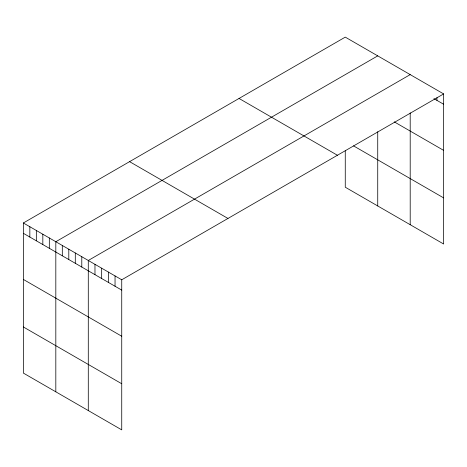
<?xml version="1.0" encoding="UTF-8"?>
<svg xmlns="http://www.w3.org/2000/svg" width="467" height="467" viewBox="0 0 467 467"><rect width="100%" height="100%" fill="white"/><g stroke="black" fill="none" stroke-linecap="round" stroke-linejoin="round"><path stroke-width="0.7" d="M23.35 222.981L121.735 279.786L121.735 429.873L23.35 373.075L23.35 222.981L345.265 37.127L443.65 93.925L443.65 244.019L345.265 187.214L345.265 150.876M377.733 55.871L55.818 241.725L55.818 391.819M410.201 74.615L88.286 260.469L88.286 410.563M121.735 279.786L443.65 93.925M433.919 98.636L443.65 104.252M394.259 121.864L443.65 150.374M353.531 145.867L443.65 197.897M239.034 98.455L337.419 155.26M129.581 161.652L227.966 218.451M23.35 233.307L121.735 290.106M23.35 279.429L121.735 336.234M23.35 326.953L121.735 383.751M436.96 97.638L436.96 100.387M410.201 112.891L410.201 224.703M377.733 131.758L377.733 205.959M115.045 275.921L115.045 286.248M108.356 272.057L108.356 282.383M101.666 268.198L101.666 278.519M94.976 264.334L94.976 274.66M81.789 256.722L81.789 267.048M75.298 252.974L75.298 263.3M68.801 249.226L68.801 259.547M62.309 245.473L62.309 255.799M49.321 237.977L49.321 248.304M42.83 234.23L42.83 244.556M36.338 230.482L36.338 240.803M29.841 226.728L29.841 237.055"/></g></svg>
